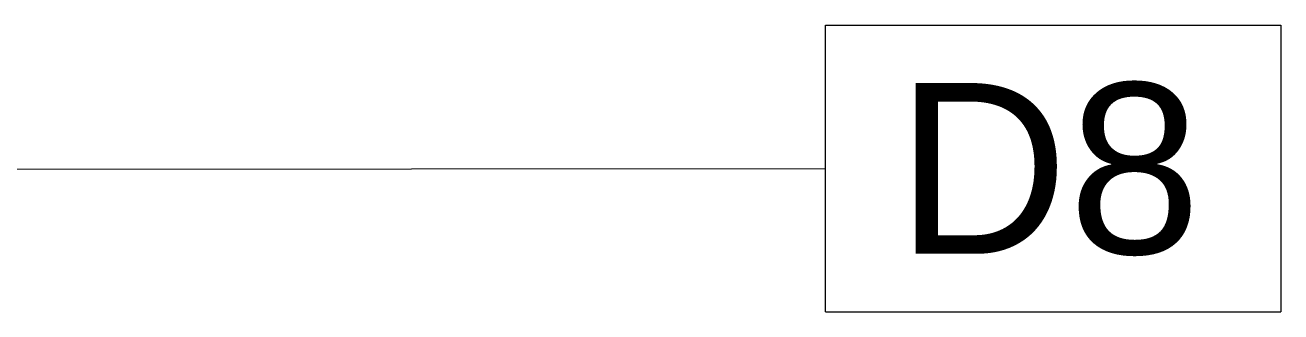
# Model space of a CAD drawing. Header units: inches. Extents: x -1176 to 1545, y -2552 to 978.
# Drawn here: x -322.92 to -289.82, y 291.39 to 298.94 of the extents above; entities that cross this region are included whole.
import ezdxf

# ---------------------------------------------------------------- set-up
doc = ezdxf.new("R2010")
doc.units = ezdxf.units.IN
doc.header["$MEASUREMENT"] = 0
doc.layers.add('A-ANNO-KEYN', color=231, linetype='Continuous', lineweight=9)
doc.styles.add('Arial', font='arial.ttf', dxfattribs={"height": 4.5})

# ---------------------------------------------------------------- blocks, each defined once
blk = doc.blocks.new('Keynote Tag - Keynote Number - Boxed-135510-2nd Floor Demo')
at = {"layer": 'A-ANNO-KEYN'}
for p, q in [((-0.125, -0.07924), (-0.125, 0.07812)), ((-0.125, 0.07812), (0.125, 0.07812)), ((0.125, 0.07812), (0.125, -0.07924)), ((-0.125, -0.07924), (0.125, -0.07924))]:
    blk.add_line(p, q, dxfattribs=at)

msp = doc.modelspace()

# ---------------------------------------------------------------- linework, layer by layer
at = {"layer": 'A-ANNO-KEYN'}
msp.add_line((-335.508, 295.137), (-301.816, 295.164), dxfattribs=at)

# ---------------------------------------------------------------- block references
at = {"layer": 'A-ANNO-KEYN', "xscale": 47.99999999999997, "yscale": 47.99999999999997, "zscale": 47.99999999999997}
msp.add_blockref('Keynote Tag - Keynote Number - Boxed-135510-2nd Floor Demo', (-295.816, 295.191), dxfattribs=at)

# ---------------------------------------------------------------- texts
at = {"layer": 'A-ANNO-KEYN', "insert": (-299.959, 297.417), "char_height": 4.5, "width": 9.8475, "attachment_point": 1, "style": 'Arial'}
msp.add_mtext('D8', dxfattribs=at)

doc.saveas('drawing.dxf')
